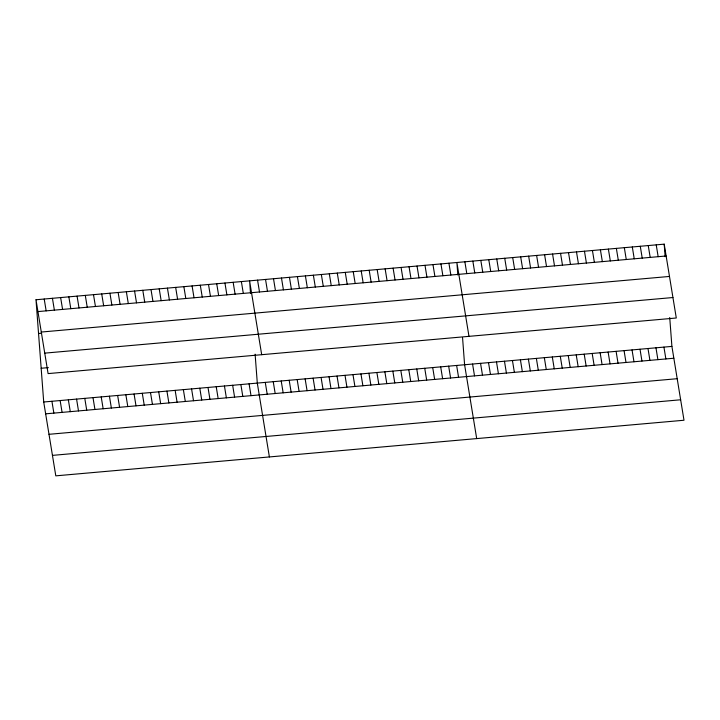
<?xml version="1.0" encoding="UTF-8"?>
<svg xmlns="http://www.w3.org/2000/svg" width="720" height="720" viewBox="0 0 720 720"><rect width="100%" height="100%" fill="white"/><g stroke="black" fill="none" stroke-linecap="round" stroke-linejoin="round"><path stroke-width="1.08" d="M36 299.754L664.2 244.152L676.287 317.997L48.096 373.599L36 299.754L43.713 402.003L55.8 475.848L684 420.246L671.904 346.401L669.726 317.484M37.935 311.589L666.135 255.987M41.292 332.046L669.483 276.444M38.547 333.495L41.625 333.225M44.739 353.133L672.939 297.531M41.166 368.262L48.357 367.623M43.713 402.003L671.904 346.401M45.648 413.838L673.848 358.236M48.996 434.304L677.196 378.702M52.452 455.382L680.652 399.78M656.226 244.854L658.161 256.689M648.252 245.565L650.187 257.4M663.93 347.112L665.874 358.947M640.278 246.267L642.213 258.102M655.965 347.814L657.9 359.649M632.304 246.978L634.239 258.804M647.991 348.516L649.926 360.351M624.33 247.68L626.265 259.515M640.017 349.227L641.952 361.062M616.356 248.382L618.3 260.217M632.043 349.929L633.978 361.764M608.382 249.093L610.326 260.928M624.069 350.64L626.004 362.475M600.408 249.795L602.352 261.63M616.095 351.342L618.03 363.177M592.434 250.506L594.378 262.341M608.121 352.053L610.056 363.879M584.469 251.208L586.404 263.043M600.147 352.755L602.082 364.59M576.495 251.91L578.43 263.745M592.173 353.457L594.117 365.292M568.521 252.621L570.456 264.456M584.199 354.168L586.143 366.003M560.547 253.323L562.482 265.158M576.225 354.87L578.169 366.705M552.573 254.034L554.508 265.869M568.251 355.581L570.195 367.416M544.599 254.736L546.534 266.571M560.286 356.283L562.221 368.118M536.625 255.438L538.56 267.273M552.312 356.985L554.247 368.82M528.651 256.149L530.586 267.984M544.338 357.696L546.273 369.531M520.677 256.851L522.621 268.686M536.364 358.398L538.299 370.233M512.703 257.562L514.647 269.397M528.39 359.109L530.325 370.944M504.729 258.264L506.673 270.099M520.416 359.811L522.351 371.646M496.755 258.975L498.699 270.801M512.442 360.513L514.377 372.348M488.79 259.677L490.725 271.512M504.468 361.224L506.403 373.059M480.816 260.379L482.751 272.214M496.494 361.926L498.429 373.761M472.842 261.09L474.777 272.925M488.52 362.637L490.464 374.472M464.868 261.792L466.803 273.627M480.546 363.339L482.49 375.174M468.981 336.348L456.894 262.503L457.839 275.031M472.572 364.05L474.516 375.876M448.92 263.205L450.855 275.04M476.694 438.597L464.598 364.752L462.564 337.761M440.946 263.907L442.881 275.742M456.633 365.454L458.568 377.289M432.972 264.618L434.907 276.453M448.659 366.165L450.594 378M424.998 265.32L426.933 277.155M440.685 366.867L442.62 378.702M417.024 266.031L418.968 277.866M432.711 367.578L434.646 379.413M409.05 266.733L410.994 278.568M424.737 368.28L426.672 380.115M401.076 267.435L403.02 279.27M416.763 368.982L418.698 380.817M393.102 268.146L395.046 279.981M408.789 369.693L410.724 381.528M385.137 268.848L387.072 280.683M400.815 370.395L402.75 382.23M377.163 269.559L379.098 281.394M392.841 371.106L394.785 382.941M369.189 270.261L371.124 282.096M384.867 371.808L386.811 383.643M361.215 270.972L363.15 282.798M376.893 372.519L378.837 384.345M353.241 271.674L355.176 283.509M368.919 373.221L370.863 385.056M345.267 272.376L347.202 284.211M360.954 373.923L362.889 385.758M337.293 273.087L339.228 284.922M352.98 374.634L354.915 386.469M329.319 273.789L331.254 285.624M345.006 375.336L346.941 387.171M321.345 274.5L323.289 286.335M337.032 376.047L338.967 387.873M313.371 275.202L315.315 287.037M329.058 376.749L330.993 388.584M305.397 275.904L307.341 287.739M321.084 377.451L323.019 389.286M297.423 276.615L299.367 288.45M313.11 378.162L315.045 389.997M289.458 277.317L291.393 289.152M305.136 378.864L307.071 390.699M281.484 278.028L283.419 289.863M297.162 379.575L299.097 391.41M273.51 278.73L275.445 290.565M289.188 380.277L291.132 392.112M265.536 279.441L267.471 291.267M281.214 380.979L283.158 392.814M257.562 280.143L259.497 291.978M273.24 381.69L275.184 393.525M261.684 354.69L249.588 280.845L250.533 293.382M265.266 382.392L267.21 394.227M241.371 281.574L243.306 293.409M269.388 456.948L257.301 383.103L255.114 354.177M233.154 282.303L235.098 294.138M249.084 383.823L251.019 395.658M224.946 283.032L226.881 294.867M240.867 384.552L242.802 396.387M216.729 283.752L218.664 295.587M232.65 385.281L234.594 397.116M208.512 284.481L210.447 296.316M224.442 386.01L226.377 397.845M200.295 285.21L202.239 297.045M216.225 386.739L218.16 398.574M192.087 285.939L194.022 297.774M208.008 387.459L209.943 399.294M183.87 286.668L185.805 298.503M199.791 388.188L201.735 400.023M175.653 287.388L177.588 299.223M191.574 388.917L193.518 400.752M167.436 288.117L169.38 299.952M183.366 389.646L185.301 401.481M159.219 288.846L161.163 300.681M175.149 390.375L177.084 402.201M151.011 289.575L152.946 301.41M166.932 391.095L168.867 402.93M142.794 290.304L144.729 302.139M158.715 391.824L160.659 403.659M134.577 291.024L136.521 302.859M150.507 392.553L152.442 404.388M126.36 291.753L128.304 303.588M142.29 393.282L144.225 405.117M118.152 292.482L120.087 304.317M134.073 394.011L136.008 405.837M109.935 293.211L111.87 305.046M125.856 394.731L127.8 406.566M101.718 293.94L103.653 305.766M117.648 395.46L119.583 407.295M93.501 294.66L95.445 306.495M109.431 396.189L111.366 408.024M85.293 295.389L87.228 307.224M101.214 396.918L103.149 408.753M77.076 296.118L79.011 307.953M92.997 397.638L94.941 409.473M68.859 296.847L70.794 308.682M84.78 398.367L86.724 410.202M60.642 297.567L62.586 309.402M76.572 399.096L78.507 410.931M52.434 298.296L54.369 310.131M68.355 399.825L70.29 411.66M44.217 299.025L46.152 310.86M60.138 400.554L62.082 412.389M51.921 401.274L53.865 413.109M664.2 244.152L665.145 256.68"/></g></svg>
